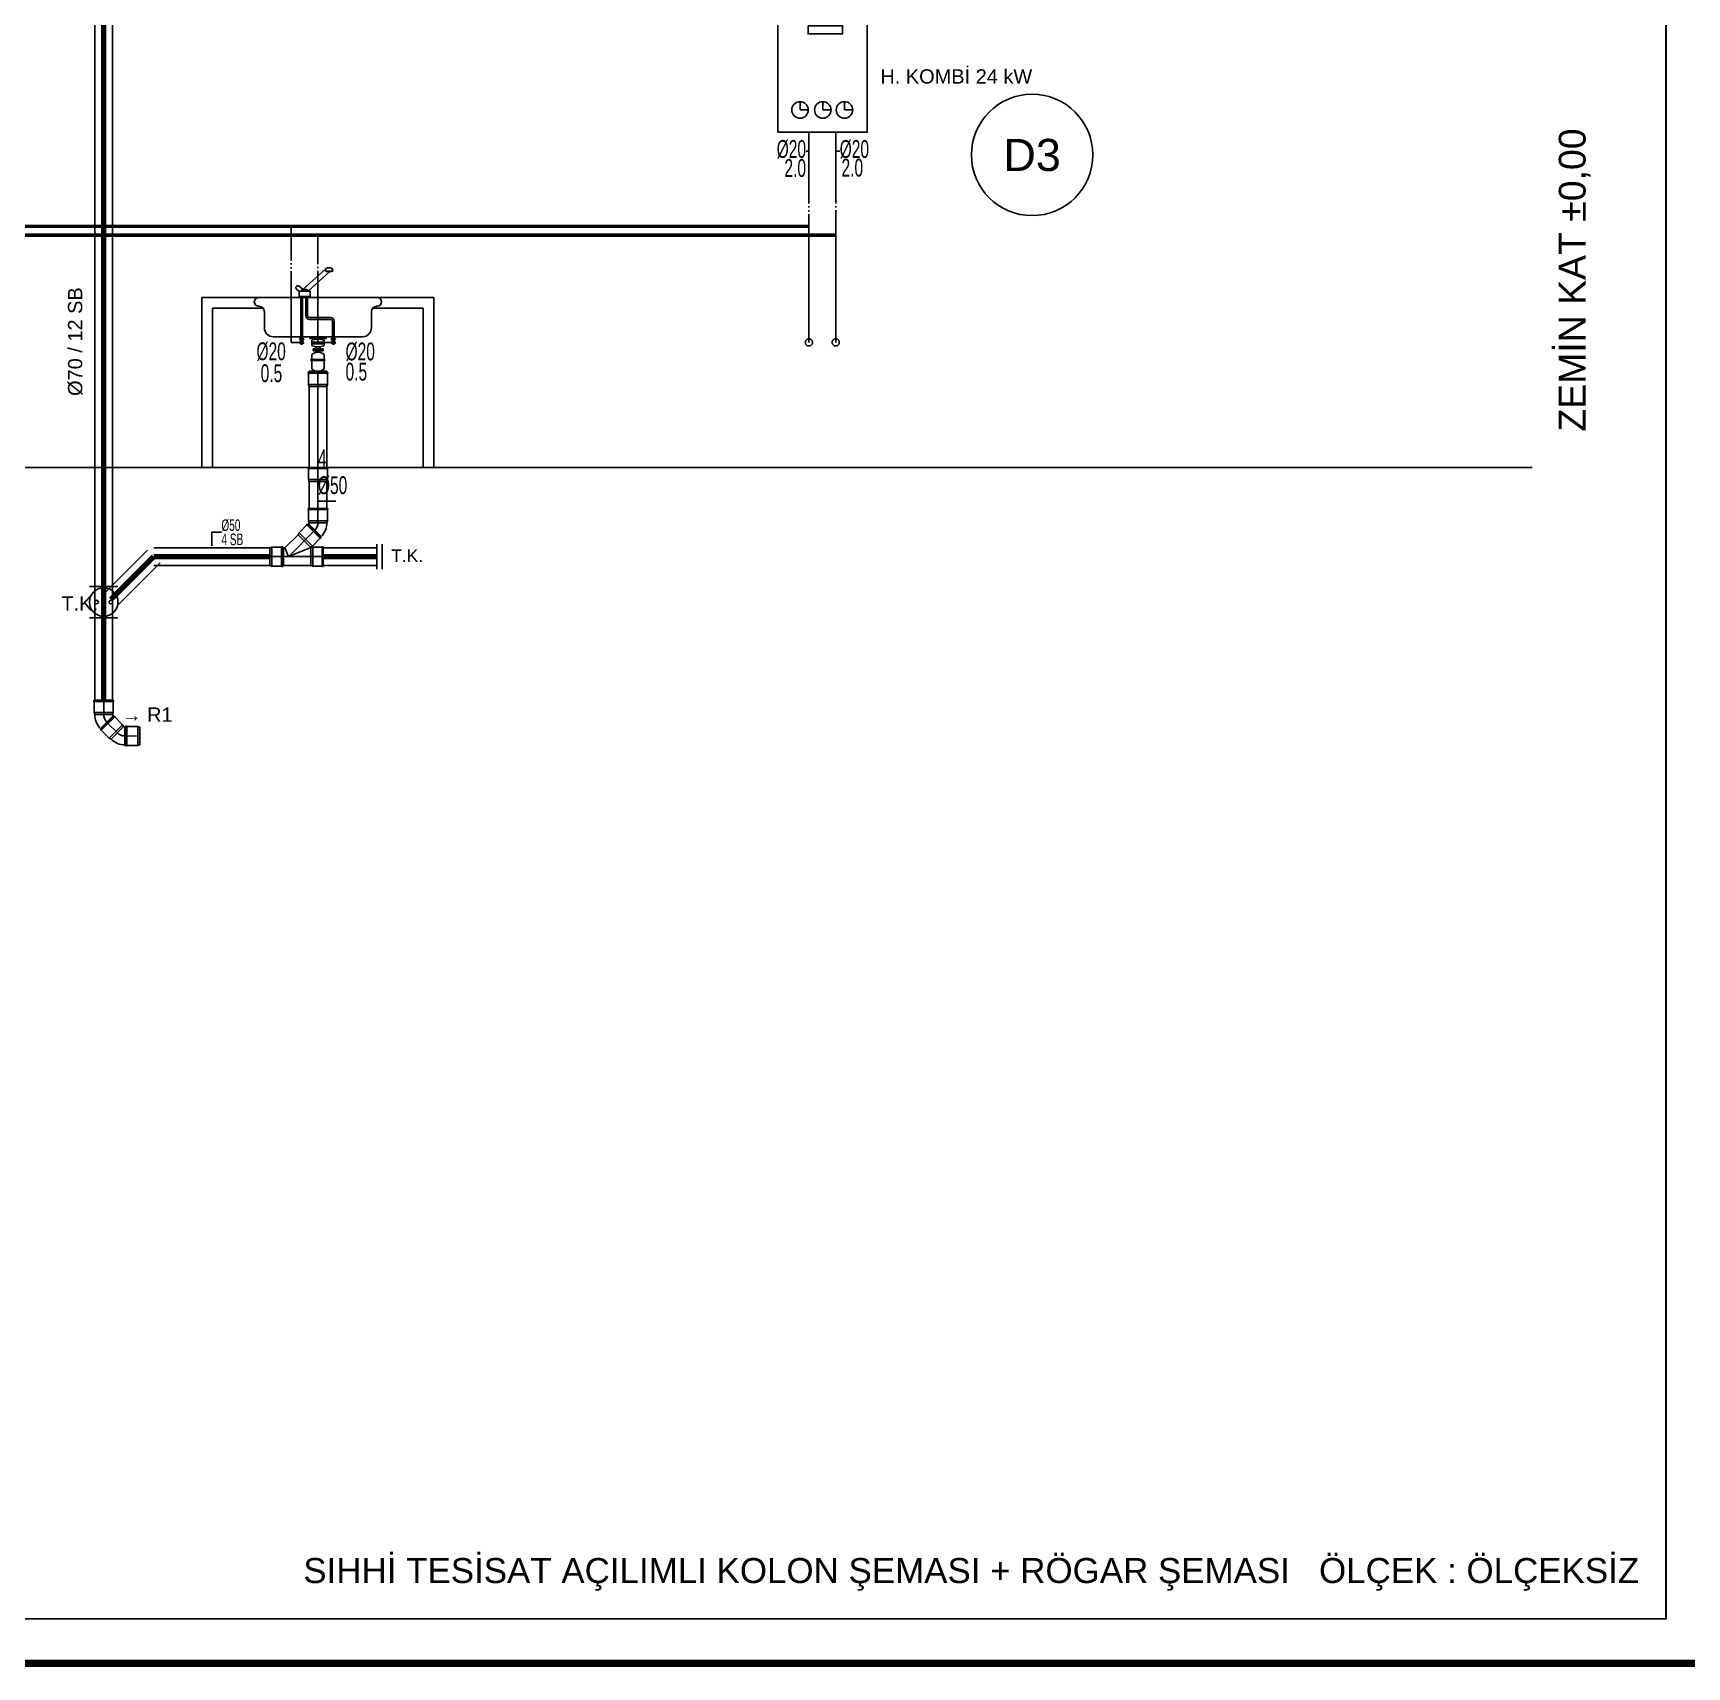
# Model space of a CAD drawing. Header units: centimetres. Extents: x -13133 to 30552, y -2 to 4552.
# Drawn here: x 22120 to 23047, y -2 to 913 of the extents above; entities that cross this region are included whole.
import ezdxf
from ezdxf.enums import TextEntityAlignment as Align

# ---------------------------------------------------------------- set-up
doc = ezdxf.new("R2010")
doc.units = ezdxf.units.CM
for name, pattern in [('BASMA HATTI', [31, 25, -6]), ('PIS', [38, 30, -8]), ('PISSU HATTI', [26, 20, -6]), ('SICAK', [4.6, 4, -0.15, 0.075, -0.15, 0.075, -0.15]), ('SOGUK', [4.375, 4, -0.15, 0.075, -0.15])]:
    doc.linetypes.add(name, pattern=pattern)
for name, color, linetype in [('MTY-PIS-SU-BORUSU', 6, 'PIS'), ('MTY-PISSU-BORU', 6, 'CONTINUOUS'), ('MTY-PISSU-BORU-TAVANDAN', 6, 'PISSU HATTI'), ('MTY-PISSU-CAP', 211, 'CONTINUOUS'), ('MTY-PVC', 43, 'CONTINUOUS'), ('MTY-SICAKSU-BORU', 1, 'BASMA HATTI'), ('MTY-SOGUKSU-BORU', 5, 'CONTINUOUS'), ('MTY-TEFRIS', 15, 'CONTINUOUS'), ('MTY-TEMIZSU-CAP', 101, 'CONTINUOUS'), ('MTY-VANA', 1, 'CONTINUOUS'), ('MTY-YUK-BIRIMI', 7, 'CONTINUOUS'), ('ROTAS-CIHAZ', 135, 'CONTINUOUS'), ('ROTAS-KAT-ADI', 1, 'CONTINUOUS'), ('ROTAS-PAFTA', 7, 'CONTINUOUS'), ('ROTAS-PIS-SU-BORUSU', 6, 'PIS'), ('ROTAS-PISSU-CAP', 211, 'CONTINUOUS'), ('ROTAS-PISSU-KOLONNO', 211, 'CONTINUOUS'), ('ROTAS-PVC', 43, 'CONTINUOUS'), ('ROTAS-SEMA', 8, 'CONTINUOUS'), ('ROTAS-SICAKSU-BORU', 1, 'BASMA HATTI'), ('ROTAS-SOGUKSU-BORU', 5, 'CONTINUOUS'), ('ROTAS-TEFRIS', 15, 'CONTINUOUS'), ('ROTAS-VANA', 1, 'CONTINUOUS')]:
    doc.layers.add(name, color=color, linetype=linetype)
doc.styles.add('CAP', font='wturkce.SHX', dxfattribs={"width": 0.65})
doc.styles.add('MTY_CAP', font='wturkce.SHX', dxfattribs={"width": 0.65, "height": 20})
doc.styles.add('MTYCAPLT', font='arial.ttf', dxfattribs={"width": 0.65, "height": 1})
doc.styles.add('ROTAS', font='arial.ttf')
doc.linetypes.add('PİS SU', pattern='A,6,-0.4,[")",Standard,S=1,R=0,X=-0.1,Y=-0.375],-0.2', length=6.6)

# ---------------------------------------------------------------- blocks, each defined once
blk = doc.blocks.new('EVIYE1 KOLON')
at = {"layer": 'MTY-PISSU-BORU-TAVANDAN', "linetype": 'PİS SU', "ltscale": 5}
blk.add_line((0, 53.81), (0, 0), dxfattribs=at)
at = {"layer": 'MTY-PVC', "color": 43}
for p, q in [((-5.5, 53.32), (-5.5, 52.72)), ((-5.03, 53.32), (-5.5, 53.32)), ((-5.3, 52.72), (-5.5, 52.72)), ((5.3, 52.72), (-5.3, 52.72)), ((-5.3, 52.72), (-5.3, 46.46)), ((5.3, 46.46), (-5.3, 46.46)), ((-5.3, 46.46), (-5, 45.32)), ((5, 53.32), (-5.03, 53.32)), ((5, 53.81), (-5, 53.81)), ((-5, 53.81), (-5, 53.32)), ((5.5, 53.32), (4.97, 53.32)), ((5, 53.81), (5, 53.32)), ((5.3, 46.46), (5, 45.32)), ((5.5, 52.72), (5.3, 52.72)), ((5.3, 52.72), (5.3, 46.46)), ((5.5, 53.32), (5.5, 52.72)), ((5, 45.32), (-5, 45.32)), ((-5, 45.32), (-5, 0)), ((5, 45.32), (5, 0))]:
    blk.add_line(p, q, dxfattribs=at)
at = {"layer": 'MTY-SICAKSU-BORU', "linetype": 'SICAK', "ltscale": 10}
for p, q in [((-15, 69.92), (-15, 135)), ((-9.13, 69.92), (-15, 69.92))]:
    blk.add_line(p, q, dxfattribs=at)
at = {"layer": 'MTY-SOGUKSU-BORU', "linetype": 'SOGUK', "ltscale": 10}
for p, q in [((0, 70), (0, 130)), ((9.14, 69.92), (0, 70))]:
    blk.add_line(p, q, dxfattribs=at)
at = {"layer": 'MTY-TEFRIS', "color": 4}
for p, q in [((4.33, 111.2), (-8.43, 99.61)), ((5.28, 111.72), (6.23, 111.72)), ((7.17, 111.72), (6.23, 111.72)), ((6.58, 109.64), (-5.44, 98.72)), ((4.2, 109.98), (4.29, 110.82)), ((4.2, 109.98), (6.23, 109.98)), ((4.58, 109.98), (4.58, 109.64)), ((7.82, 109.98), (4.58, 109.98)), ((4.58, 109.64), (7.82, 109.64)), ((8.25, 109.98), (6.23, 109.98)), ((7.82, 109.64), (7.82, 109.98)), ((8.25, 109.98), (8.16, 110.82)), ((33.13, 95.2), (-33.13, 95.2)), ((-11.94, 101.4), (-12.12, 101.2)), ((-12.01, 99.79), (-10.45, 98.47)), ((-8.36, 99.67), (-10.53, 101.52)), ((-4.38, 98.72), (-10.45, 98.72)), ((-10.45, 95.77), (-10.45, 98.72)), ((-10.45, 95.77), (-4.38, 95.77)), ((-10, 95.77), (-10, 95.39)), ((-10, 95.39), (-4.8, 95.39)), ((-9.63, 95.39), (-9.63, 71.96)), ((-9.34, 98.78), (-9.41, 98.72)), ((-8.63, 95.39), (-8.63, 71.96)), ((-8.36, 99.62), (-7.41, 99.62)), ((-6.47, 99.62), (-7.41, 99.62)), ((-6.76, 95.39), (-6.76, 84.89)), ((-5.76, 95.39), (-5.76, 84.89)), ((-4.8, 95.39), (-4.8, 95.77)), ((-4.38, 95.77), (-4.38, 98.72)), ((-33.13, 90.2), (-33, 90.2)), ((-30, 87.2), (-30, 78.16)), ((-4.76, 83.89), (7.14, 83.89)), ((30, 78.16), (30, 87.2)), ((33.13, 90.2), (33, 90.2)), ((-4.76, 82.89), (7.14, 82.89)), ((8.14, 81.89), (8.14, 71.96)), ((9.14, 81.89), (9.14, 71.96)), ((-25, 73.16), (25, 73.16)), ((-10.38, 71.96), (-10.38, 71.58)), ((-9.13, 71.96), (-10.38, 71.96)), ((-10.38, 71.58), (-9.13, 71.58)), ((-9.63, 71.58), (-9.63, 69.92)), ((-9.63, 69.92), (-8.63, 69.92)), ((-9.13, 71.96), (-7.87, 71.96)), ((-7.87, 71.58), (-9.13, 71.58)), ((-8.63, 71.58), (-8.63, 69.92)), ((-7.87, 71.96), (-7.87, 71.58)), ((4.54, 73.16), (-4.54, 73.16)), ((-4.54, 73.16), (-4.54, 72.09)), ((-4.54, 72.09), (0, 72.09)), ((-3.49, 68.17), (-3.49, 71.17)), ((3.49, 70.09), (-3.49, 70.09)), ((3.49, 69.1), (-3.49, 69.1)), ((-2.75, 65.33), (-2.75, 66.46)), ((-2.75, 66.46), (2.86, 66.46)), ((2.86, 65.93), (-2.75, 65.93)), ((2.86, 65.33), (-2.75, 65.33)), ((-1, 72.09), (-1, 71.78)), ((-1, 67.56), (-1, 66.46)), ((-1, 65.33), (-1, 64.49)), ((4.54, 72.09), (0, 72.09)), ((1, 72.09), (1, 71.78)), ((1, 67.56), (1, 66.46)), ((1, 65.33), (1, 64.49)), ((2.86, 66.46), (2.86, 65.33)), ((3.49, 68.17), (3.49, 71.17)), ((4.54, 73.16), (4.54, 72.09)), ((7.38, 71.96), (7.38, 71.58)), ((8.64, 71.96), (7.38, 71.96)), ((7.38, 71.58), (8.64, 71.58)), ((8.14, 71.58), (8.14, 69.92)), ((9.14, 69.92), (8.14, 69.92)), ((8.64, 71.96), (9.9, 71.96)), ((9.9, 71.58), (8.64, 71.58)), ((9.14, 71.58), (9.14, 69.92)), ((9.9, 71.96), (9.9, 71.58)), ((-3.95, 59.82), (-3.95, 60.41)), ((-3.95, 60.41), (3.82, 60.41)), ((3.82, 59.82), (-3.95, 59.82)), ((-3.49, 60.41), (-3.49, 63.23)), ((-3.49, 55.1), (-3.49, 59.82)), ((3.49, 60.41), (3.49, 63.23)), ((3.49, 55.1), (3.49, 59.82)), ((3.82, 60.41), (3.82, 59.82))]:
    blk.add_line(p, q, dxfattribs=at)
at = {"layer": 'MTY-TEFRIS', "color": 2}
for p, q in [((-65, 95.2), (-65, 0)), ((59.11, 95.2), (-65, 95.2)), ((59.11, 95.2), (65, 95.2)), ((65, 95.2), (65, 0)), ((-59, 89.2), (-59, 0)), ((-30.76, 89.2), (-59, 89.2)), ((56.74, 89.2), (30.76, 89.2)), ((56.74, 89.2), (59, 89.2)), ((59, 89.2), (59, 0))]:
    blk.add_line(p, q, dxfattribs=at)
at = {"layer": 'MTY-TEFRIS', "color": 4}
for centre, radius, start, end in [((5.28, 110.72), 1, 90, 174.07007), ((7.17, 110.72), 1, 5.92993, 90), ((-33.13, 92.7), 2.5, 90, 270), ((-11.36, 100.55), 1, 139.57371, 229.57371), ((-11.18, 100.76), 1, 49.57371, 139.57371), ((-8.36, 98.62), 1, 90, 174.07007), ((-6.47, 98.62), 1, 5.92993, 90), ((33.13, 92.7), 2.5, 270, 90), ((-33, 87.2), 3, 0, 90), ((-4.76, 84.89), 2, 180, 270), ((-4.76, 84.89), 1, 180, 270), ((7.14, 81.89), 2, 0, 90), ((33, 87.2), 3, 90, 180), ((-25, 78.16), 5, 180, 270), ((7.14, 81.89), 1, 0, 90), ((25, 78.16), 5, 270, 0), ((-9.13, 69.92), 1, 119.88579, 60.11421), ((-9.13, 70), 0.506, 189.04535, 350.95465), ((0, 62.3), 9.53, 68.53271, 111.46729), ((0, 77.03), 9.53, 248.53271, 291.46729), ((8.64, 69.92), 1, 119.88579, 60.11421), ((8.64, 70), 0.506, 189.04535, 350.95465), ((0, 59.16), 5.35, 49.37058, 130.62942), ((0, 59.16), 5.35, 229.37058, 310.62942)]:
    blk.add_arc(centre, radius, start, end, dxfattribs=at)
at = {"layer": 'MTY-PISSU-CAP', "lineweight": -3, "ltscale": 100, "style": 'CAP', "width": 0.65}
blk.add_attdef('PSCP', text='', height=10, dxfattribs=at).set_placement((0, -10), align=Align.MIDDLE_LEFT)
at = {"layer": 'MTY-TEMIZSU-CAP', "color": 101, "style": 'CAP', "width": 0.65}
blk.add_attdef('SCCP', text='', height=10, dxfattribs=at).set_placement((-18, 65), align=Align.MIDDLE_RIGHT)
blk.add_attdef('SOCP', text='', height=10, dxfattribs=at).set_placement((15.46, 64.92), align=Align.MIDDLE_LEFT)
at = {"layer": 'MTY-YUK-BIRIMI', "color": 101, "style": 'CAP', "width": 0.65}
blk.add_attdef('SC', text='', height=10, dxfattribs=at).set_placement((-20, 52.74), align=Align.MIDDLE_RIGHT)
blk.add_attdef('SO', text='', height=10, dxfattribs=at).set_placement((15.46, 53.61), align=Align.MIDDLE_LEFT)
at = {"layer": 'MTY-YUK-BIRIMI', "color": 211, "lineweight": -3, "ltscale": 100, "style": 'CAP', "width": 0.65}
blk.add_attdef('PS', text='', height=10, dxfattribs=at).set_placement((0, 5), align=Align.MIDDLE_LEFT)
blk = doc.blocks.new('PVC CATAL SAG')
at = {"layer": 'MTY-PIS-SU-BORUSU', "linetype": 'PİS SU', "ltscale": 5}
for p, q in [((0, 0), (0, -23.03)), ((0, -23.03), (0, -31.02)), ((-1.76, -35.26), (-16.12, -49.85)), ((3, -50), (-27, -50))]:
    blk.add_line(p, q, dxfattribs=at)
blk.add_arc((-6, -31.02), 6, 315, 0, dxfattribs=at)
at = {"layer": 'MTY-PISSU-CAP', "lineweight": -3, "ltscale": 100}
for p, q in [((0, -15.84), (0, -25.84)), ((10, -18.89), (0, -18.89))]:
    blk.add_line(p, q, dxfattribs=at)
at = {"layer": 'MTY-PVC', "color": 43}
for p, q in [((-5.5, 0), (-5.5, -0.6)), ((5.5, 0), (-5.5, 0)), ((-5.3, -0.6), (-5.5, -0.6)), ((5.3, -0.6), (-5.3, -0.6)), ((-5.3, -0.6), (-5.3, -6.85)), ((5.3, -6.85), (-5.3, -6.85)), ((-5.3, -6.85), (-5, -7.99)), ((5, -7.99), (-5, -7.99)), ((-5, -7.99), (-5, -22.87)), ((5.3, -6.85), (5, -7.99)), ((5, -7.99), (5, -22.87)), ((5.5, -0.6), (5.3, -0.6)), ((5.3, -0.6), (5.3, -6.85)), ((5.5, 0), (5.5, -0.6)), ((-5.5, -23.03), (-5.5, -23.63)), ((-5.5, -23.03), (-4.97, -23.03)), ((-5.5, -23.63), (-5.3, -23.63)), ((-5.3, -23.63), (5.3, -23.63)), ((-5.3, -23.63), (-5.3, -29.88)), ((-5, -23.03), (5.03, -23.03)), ((5.03, -23.03), (5.5, -23.03)), ((5.3, -23.63), (5.5, -23.63)), ((5.3, -23.63), (5.3, -29.88)), ((5.5, -23.03), (5.5, -23.63)), ((-10.59, -36.69), (-11.15, -37.73)), ((-6.17, -32.27), (-10.59, -36.69)), ((-10.59, -36.69), (-3.09, -44.18)), ((-5.88, -31.7), (-6.31, -32.13)), ((-5.88, -31.7), (-6.31, -32.13)), ((-6.31, -32.13), (-6.17, -32.27)), ((-6.31, -32.13), (-6.17, -32.27)), ((-6.17, -32.27), (1.33, -39.76)), ((-5.88, -31.7), (-5.58, -32.01)), ((-5.88, -31.7), (-5.58, -32.01)), ((-5.29, -31.73), (-5.58, -32.01)), ((-5.58, -32.01), (1.54, -39.13)), ((-5.3, -29.88), (5.3, -29.88)), ((-5.3, -29.88), (-5, -31.02)), ((-5.29, -31.73), (1.78, -38.8)), ((-5, -31.02), (5, -31.02)), ((5.3, -29.88), (5, -31.02)), ((-25.86, -44.7), (-27, -45)), ((-27, -55), (-27, -45)), ((-25.86, -55.3), (-25.86, -44.7)), ((-20.33, -44.7), (-25.86, -44.7)), ((-19.73, -44.5), (-20.33, -44.5)), ((-20.33, -44.7), (-20.33, -44.5)), ((-20.33, -55.3), (-20.33, -44.7)), ((-19.73, -45), (-19.73, -44.5)), ((-19.73, -55), (-19.73, -45)), ((-19.33, -45), (-19.73, -45)), ((-18.46, -45), (-19.33, -45)), ((-19.33, -45), (-19.33, -55)), ((-19.33, -45), (-19.33, -55)), ((-19.33, -55), (-19.33, -45)), ((-19.33, -45), (-19.33, -55)), ((-11.15, -37.73), (-18.46, -45)), ((-16.5, -50), (-18.46, -45)), ((-4.43, -45), (-16.5, -50)), ((-11.15, -37.73), (-4.14, -44.75)), ((-4.14, -44.75), (-4.43, -45)), ((-4.02, -45), (-4.42, -45)), ((-3.09, -44.18), (-4.14, -44.75)), ((-2.88, -44.7), (-4.02, -45)), ((-4.02, -45), (-4.02, -55)), ((1.33, -39.76), (-3.09, -44.18)), ((2.4, -44.7), (-2.88, -44.7)), ((-2.88, -44.7), (-2.88, -55.3)), ((1.33, -39.76), (1.47, -39.9)), ((1.33, -39.76), (1.47, -39.9)), ((1.89, -39.48), (1.47, -39.9)), ((1.89, -39.48), (1.47, -39.9)), ((1.78, -38.8), (1.5, -39.08)), ((1.5, -39.08), (1.89, -39.48)), ((1.5, -39.08), (1.89, -39.48)), ((3, -44.5), (2.4, -44.5)), ((2.4, -44.5), (2.4, -44.7)), ((2.4, -44.7), (2.4, -55.3)), ((3, -44.5), (3, -45)), ((3, -45), (3, -55)), ((-25.86, -55.3), (-27, -55)), ((-20.33, -55.3), (-25.86, -55.3)), ((-20.33, -55.5), (-20.33, -55.3)), ((-19.73, -55.5), (-20.33, -55.5)), ((-19.73, -55.5), (-19.73, -55)), ((-19.33, -55), (-19.73, -55)), ((-4.02, -55), (-19.33, -55)), ((-2.88, -55.3), (-4.02, -55)), ((2.4, -55.3), (-2.88, -55.3)), ((2.4, -55.3), (2.4, -55.5)), ((3, -55.5), (2.4, -55.5)), ((3, -55), (3, -55.5))]:
    blk.add_line(p, q, dxfattribs=at)
for radius in [1, 11]:
    blk.add_arc((-6, -31.02), radius, 315, 0, dxfattribs=at)
blk = doc.blocks.new('MTY-PIS SU CAP SB')
at = {"layer": 'MTY-PISSU-CAP'}
for p, q in [((0.83, 1.17), (0, 1.17)), ((0, 1.17), (0, 0))]:
    blk.add_line(p, q, dxfattribs=at)
at = {"layer": 'MTY-PISSU-CAP', "style": 'MTY_CAP', "width": 0.65}
blk.add_attdef('PSCP_001', (0.83, 1.29), '', height=1, dxfattribs=at)
at = {"layer": 'MTY-YUK-BIRIMI', "color": 211, "style": 'MTY_CAP', "width": 0.65}
blk.add_attdef('PS_001', (0.83, 0.07), '', height=1, dxfattribs=at)
blk = doc.blocks.new('KOMBI1 KOLON')
at = {"layer": 'MTY-SICAKSU-BORU', "linetype": 'SICAK', "ltscale": 10}
for p in [(-15, 187.75), (-15, 135)]:
    blk.add_line(p, (-15, 70), dxfattribs=at)
blk.add_circle((-15, 70), 2, dxfattribs=at)
at = {"layer": 'MTY-SOGUKSU-BORU', "linetype": 'SOGUK', "ltscale": 10}
for p in [(0, 187.75), (0, 130)]:
    blk.add_line(p, (0, 70), dxfattribs=at)
blk.add_circle((0, 70), 2, dxfattribs=at)
at = {"layer": 'MTY-TEFRIS'}
for p, q in [((-19.97, 204.84), (-19.97, 200.22)), ((-7.25, 204.84), (-7.25, 200.22)), ((4.91, 204.84), (4.91, 200.22)), ((-19.97, 200.22), (-15.35, 200.22)), ((-7.25, 200.22), (-2.63, 200.22)), ((4.91, 200.22), (9.54, 200.22))]:
    blk.add_line(p, q, dxfattribs=at)
for points in [[(-32.4, 187.75), (17.6, 187.75), (17.6, 257.75), (-32.4, 257.75)], [(-15.48, 247.28), (3.88, 247.28), (3.88, 242.83), (-15.48, 242.83)]]:
    blk.add_lwpolyline(points, close=True, dxfattribs=at)
for centre in [(-19.97, 200.22), (-7.25, 200.22), (4.91, 200.22)]:
    blk.add_circle(centre, 4.62, dxfattribs=at)
at = {"layer": 'MTY-TEMIZSU-CAP', "color": 101}
for p, q in [((-15, 177.16), (-16.63, 177.16)), ((0, 177.16), (2.22, 177.16))]:
    blk.add_line(p, q, dxfattribs=at)
at = {"layer": 'MTY-TEMIZSU-CAP', "color": 101, "style": 'CAP', "width": 0.65}
blk.add_attdef('SCCP', text='', height=10, dxfattribs=at).set_placement((-16.63, 178.35), align=Align.MIDDLE_RIGHT)
blk.add_attdef('SOCP', text='', height=10, dxfattribs=at).set_placement((2.22, 178.34), align=Align.MIDDLE_LEFT)
at = {"layer": 'MTY-YUK-BIRIMI', "color": 101, "style": 'CAP', "width": 0.65}
blk.add_attdef('SC', text='', height=10, dxfattribs=at).set_placement((-16.63, 167.7), align=Align.MIDDLE_RIGHT)
blk.add_attdef('SO', text='', height=10, dxfattribs=at).set_placement((3.25, 167.91), align=Align.MIDDLE_LEFT)
blk = doc.blocks.new('MTY-TEMIZLEME KAPAGI KOLON')
at = {"layer": 'MTY-VANA', "color": 1, "ltscale": 75}
for p, q in [((-10, 11), (10, 11)), ((-10, -11), (10, -11))]:
    blk.add_line(p, q, dxfattribs=at)
for centre, radius in [((0, 0), 10), ((-5, 0), 1.25), ((5, 0), 1.25)]:
    blk.add_circle(centre, radius, dxfattribs=at)
at = {"layer": 'MTY-VANA', "color": 1, "ltscale": 75, "style": 'MTYCAPLT'}
blk.add_attdef('TK', (-29.6, -6), '', height=10, dxfattribs=at)
blk = doc.blocks.new('PVC DIRSEK')
at = {"layer": 'MTY-PISSU-BORU', "linetype": 'PİS SU', "ltscale": 5}
for p, q in [((0, 0), (0, -7.99)), ((1.99, -12.56), (7.65, -18.21)), ((11.89, -19.97), (20.28, -20.03))]:
    blk.add_line(p, q, dxfattribs=at)
for centre, start, end in [((6, -7.99), 180, 225), ((11.89, -13.97), 225, 270)]:
    blk.add_arc(centre, 6, start, end, dxfattribs=at)
at = {"layer": 'MTY-PVC', "color": 43}
for p, q in [((-5.5, 0), (-5.5, -0.6)), ((5.5, 0), (-5.5, 0)), ((5.5, -0.6), (-5.5, -0.6)), ((-5.3, -0.6), (-5.3, -6.85)), ((5.3, -6.85), (-5.3, -6.85)), ((-5.3, -6.85), (-5, -7.99)), ((5, -7.99), (-5, -7.99)), ((5.29, -8.7), (-1.78, -15.77)), ((5.58, -8.98), (-1.56, -16.12)), ((6.31, -9.1), (-1.33, -16.73)), ((6.17, -9.24), (-1.33, -16.73)), ((5.3, -6.85), (5, -7.99)), ((5.29, -8.7), (5.58, -8.98)), ((5.3, -0.6), (5.3, -6.85)), ((5.5, 0), (5.5, -0.6)), ((5.88, -8.67), (5.51, -9.04)), ((5.88, -8.67), (5.58, -8.98)), ((5.88, -8.67), (6.31, -9.1)), ((5.88, -8.67), (6.31, -9.1)), ((6.31, -9.1), (6.17, -9.24)), ((6.17, -9.24), (10.59, -13.66)), ((-1.5, -16.05), (-1.89, -16.45)), ((-1.56, -16.12), (-1.89, -16.45)), ((-1.89, -16.45), (-1.47, -16.88)), ((-1.89, -16.45), (-1.47, -16.88)), ((-1.78, -15.77), (-1.5, -16.05)), ((-1.33, -16.73), (-1.47, -16.88)), ((-1.33, -16.73), (-1.47, -16.88)), ((-1.33, -16.73), (3.09, -21.15)), ((10.59, -13.66), (3.09, -21.15)), ((11.18, -14.68), (4.11, -21.75)), ((10.59, -13.66), (11.18, -14.68)), ((11.89, -14.97), (11.89, -24.97)), ((11.89, -14.97), (12.29, -14.97)), ((12.29, -14.53), (12.29, -14.97)), ((12.29, -14.53), (12.89, -14.53)), ((12.29, -14.97), (12.29, -25.03)), ((12.89, -14.53), (12.89, -14.73)), ((12.89, -14.73), (12.89, -25.33)), ((12.89, -14.73), (19.14, -14.73)), ((19.14, -14.73), (20.28, -15.07)), ((19.14, -14.73), (19.14, -25.33)), ((20.28, -15.07), (20.28, -25)), ((3.09, -21.15), (4.11, -21.75)), ((11.89, -24.97), (12.29, -24.97)), ((12.29, -24.97), (12.29, -25.53)), ((12.29, -25.53), (12.89, -25.53)), ((12.89, -25.33), (19.14, -25.33)), ((12.89, -25.33), (12.89, -25.53)), ((19.14, -25.33), (20.28, -25))]:
    blk.add_line(p, q, dxfattribs=at)
for centre, radius, start, end in [((6, -7.99), 11, 180, 225), ((6, -7.99), 1, 180, 225), ((11.89, -13.97), 1, 225, 270), ((11.89, -13.97), 11, 225, 270)]:
    blk.add_arc(centre, radius, start, end, dxfattribs=at)

msp = doc.modelspace()

# ---------------------------------------------------------------- linework, layer by layer
at = {"layer": 'ROTAS-PAFTA'}
for points, const_width in [([(15040, 0), (23060, 0), (23060, 2800), (15040, 2800)], 4), ([(15065, 25), (23035, 25), (23035, 2775), (15065, 2775)], 1)]:
    msp.add_lwpolyline(points, close=True, dxfattribs=dict(at, const_width=const_width))
at = {"layer": 'ROTAS-PIS-SU-BORUSU', "const_width": 3}
for points in [[(22160, 539.5), (22160, 1770)], [(22188, 620), (22164, 596)], [(22188, 620), (22253, 620)], [(22283, 620), (22313, 620)]]:
    msp.add_lwpolyline(points, dxfattribs=at)
at = {"layer": 'ROTAS-PISSU-KOLONNO'}
msp.add_circle((22680, 845), 34, dxfattribs=at)
at = {"layer": 'ROTAS-PVC'}
for p, q in [((22155, 539.5), (22155, 1770)), ((22165, 539.5), (22165, 1770)), ((22184.46, 623.54), (22160.46, 599.54)), ((22188, 625), (22253, 625)), ((22283, 625), (22313, 625)), ((22313, 613), (22313, 627)), ((22316, 613), (22316, 627)), ((22191.54, 616.46), (22167.54, 592.46)), ((22188, 615), (22253, 615)), ((22283, 615), (22313, 615))]:
    msp.add_line(p, q, dxfattribs=at)
at = {"layer": 'ROTAS-SEMA'}
msp.add_lwpolyline([(15140, 670), (22960, 670)], dxfattribs=at)
at = {"layer": 'ROTAS-SICAKSU-BORU', "const_width": 2}
msp.add_lwpolyline([(22555, 805), (20925, 805)], dxfattribs=at)
at = {"layer": 'ROTAS-SOGUKSU-BORU', "const_width": 2}
msp.add_lwpolyline([(20640, 800), (22570, 800)], dxfattribs=at)

# ---------------------------------------------------------------- block references
at = {"layer": 'ROTAS-TEFRIS'}
ref = msp.add_blockref('KOMBI1 KOLON', (22570, 670), dxfattribs=at)
ref.add_attrib('SO', '2.0', dxfattribs={"color": 101, "height": 10, "style": 'CAP', "width": 0.65}).set_placement((22573.25, 837.91), align=Align.MIDDLE_LEFT)
ref.add_attrib('SOCP', 'Ø20', dxfattribs={"color": 101, "height": 10, "style": 'CAP', "width": 0.65}).set_placement((22572.22, 848.34), align=Align.MIDDLE_LEFT)
ref.add_attrib('SC', '2.0', dxfattribs={"color": 101, "height": 10, "style": 'CAP', "width": 0.65}).set_placement((22553.37, 837.7), align=Align.MIDDLE_RIGHT)
ref.add_attrib('SCCP', 'Ø20', dxfattribs={"color": 101, "height": 10, "style": 'CAP', "width": 0.65}).set_placement((22553.37, 848.35), align=Align.MIDDLE_RIGHT)
ref = msp.add_blockref('EVIYE1 KOLON', (22280, 670), dxfattribs=at)
ref.add_attrib('SO', '0.5', dxfattribs={"color": 101, "height": 10, "style": 'CAP', "width": 0.65}).set_placement((22295.46, 723.61), align=Align.MIDDLE_LEFT)
ref.add_attrib('SOCP', 'Ø20', dxfattribs={"color": 101, "height": 10, "style": 'CAP', "width": 0.65}).set_placement((22295.46, 734.92), align=Align.MIDDLE_LEFT)
ref.add_attrib('SC', '0.5', dxfattribs={"color": 101, "height": 10, "style": 'CAP', "width": 0.65}).set_placement((22260, 722.74), align=Align.MIDDLE_RIGHT)
ref.add_attrib('SCCP', 'Ø20', dxfattribs={"color": 101, "height": 10, "style": 'CAP', "width": 0.65}).set_placement((22262, 735), align=Align.MIDDLE_RIGHT)
ref.add_attrib('PSCP', 'Ø50', dxfattribs={"lineweight": -3, "ltscale": 100, "height": 10, "style": 'CAP', "width": 0.65}).set_placement((22280, 660), align=Align.MIDDLE_LEFT)
ref.add_attrib('PS', '4', dxfattribs={"color": 211, "lineweight": -3, "ltscale": 100, "height": 10, "style": 'CAP', "width": 0.65}).set_placement((22280, 675), align=Align.MIDDLE_LEFT)
for name, p in [('PVC CATAL SAG', (22280, 670)), ('PVC DIRSEK', (22160, 539.5))]:
    msp.add_blockref(name, p, dxfattribs=at)
ref = msp.add_blockref('MTY-PIS SU CAP SB', (22220.5, 626), dxfattribs=dict(at, xscale=6.5, yscale=6.5))
ref.add_attrib('PSCP_001', 'Ø50', (22225.92, 634.38), dxfattribs={"height": 6.5, "style": 'MTY_CAP', "width": 0.65})
ref.add_attrib('PS_001', '4 SB', (22225.92, 626.43), dxfattribs={"color": 211, "height": 6.5, "style": 'MTY_CAP', "width": 0.65})
ref = msp.add_blockref('MTY-TEMIZLEME KAPAGI KOLON', (22160, 594.5), dxfattribs=dict(at, xscale=0.8, yscale=0.8))
ref.add_attrib('TK', 'T.K.', (22136.32, 589.73), dxfattribs={"layer": 'ROTAS-VANA', "color": 1, "ltscale": 75, "height": 8, "style": 'MTYCAPLT'})

# ---------------------------------------------------------------- texts
at = {"layer": 'ROTAS-CIHAZ', "style": 'ROTAS'}
msp.add_text('H. KOMBİ 24 kW', height=8, dxfattribs=at).set_placement((22595, 885))
at = {"layer": 'ROTAS-KAT-ADI', "style": 'ROTAS'}
msp.add_text('ZEMİN KAT ±0,00', height=15, rotation=90, dxfattribs=at).set_placement((22990, 690))
at = {"layer": 'ROTAS-PAFTA', "style": 'ROTAS'}
msp.add_text('SIHHİ TESİSAT AÇILIMLI KOLON ŞEMASI + RÖGAR ŞEMASI   ÖLÇEK : ÖLÇEKSİZ', height=14, dxfattribs=at).set_placement((23020, 45), align=Align.RIGHT)
at = {"layer": 'ROTAS-PISSU-CAP', "style": 'ROTAS'}
msp.add_text('Ø70 / 12 SB', height=8, rotation=90, dxfattribs=at).set_placement((22148, 710))
for s, height, p in [('T.K.', 7, (22321, 617)), ('→ R1', 8, (22170, 527.5))]:
    msp.add_text(s, height=height, dxfattribs=at).set_placement(p)
at = {"layer": 'ROTAS-PISSU-KOLONNO', "style": 'ROTAS'}
msp.add_text('D3', height=18, dxfattribs=at).set_placement((22680, 845), align=Align.MIDDLE_CENTER)

doc.saveas('drawing.dxf')
